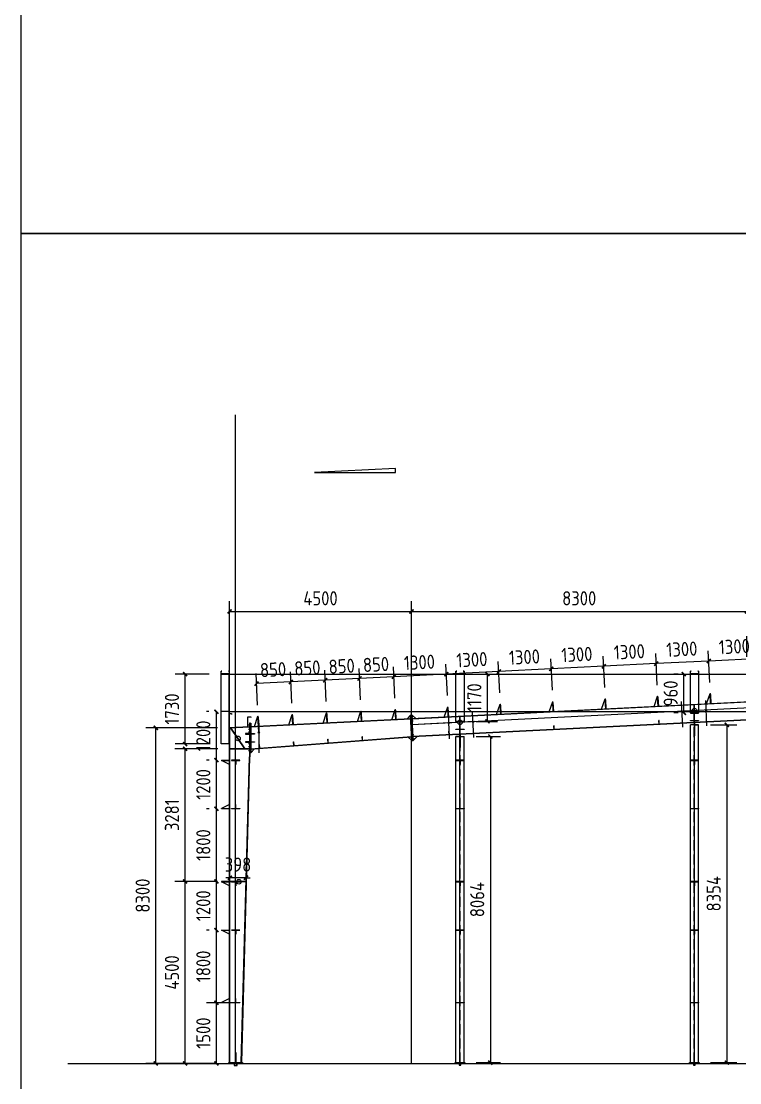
# Model space of a CAD drawing. Extents: x 102162 to 621267, y -39398 to 328893.
# Drawn here: x 176412 to 194187, y 265102 to 291352 of the extents above; entities that cross this region are included whole.
import ezdxf

# ---------------------------------------------------------------- set-up
doc = ezdxf.new("R2010")
doc.units = 0
doc.header["$LTSCALE"] = 1000
doc.header["$MEASUREMENT"] = 0
doc.linetypes.add('DASH', pattern=[0.35, 0.25, -0.1])
doc.layers.add('AXIS', color=3, linetype='Continuous')
doc.layers.add('DOTE', color=1, linetype='Continuous')
doc.styles.get("Standard").update_dxf_attribs({"font": 'gbenor.shx', "bigfont": 'gbcbig.shx'})
doc.dimstyles.get("Standard").update_dxf_attribs({"dimscale": 100, "dimtxt": 3.5, "dimasz": 1, "dimexe": 2.5, "dimexo": 3, "dimgap": 1.5, "dimtad": 1, "dimdec": 0, "dimzin": 0, "dimdsep": 46, "dimtxsty": 'Standard', "dimblk": 'ARCHTICK', "dimcen": 0.09, "dimadec": 0, "dimazin": 0, "dimtfac": 1, "dimtdec": 0, "dimtix": 1, "dimtmove": 2, "dimatfit": 3, "dimfxl": 1, "dimtolj": 1, "dimtzin": 0, "dimarcsym": 0})

# ---------------------------------------------------------------- blocks, each defined once
blk = doc.blocks.new('_ArchTick')
at = {"color": 0, "linetype": 'ByBlock', "const_width": 0.4}
blk.add_lwpolyline([(-0.5, -0.5), (0.5, 0.5)], dxfattribs=at)
blk = doc.blocks.new('*D197')
at = {"layer": 'AXIS', "color": 3, "lineweight": -2}
for p, q in [((181565, 274176), (181565, 277007)), ((186065, 274669), (186065, 277007)), ((181565, 276757), (186065, 276757))]:
    blk.add_line(p, q, dxfattribs=at)
at = {"layer": 'Defpoints', "color": 0}
for p in [(186065, 276757), (186065, 274369), (181565, 273876)]:
    blk.add_point(p, dxfattribs=at)
at = {"layer": 'AXIS', "color": 3, "lineweight": -2, "xscale": 100, "yscale": 100, "zscale": 100, "rotation": 180}
blk.add_blockref('_ArchTick', (181565, 276757), dxfattribs=at)
at = {"layer": 'AXIS', "color": 3, "lineweight": -2, "xscale": 100, "yscale": 100, "zscale": 100}
blk.add_blockref('_ArchTick', (186065, 276757), dxfattribs=at)
at = {"layer": 'AXIS', "color": 0, "insert": (183815, 277082), "char_height": 350, "attachment_point": 5}
blk.add_mtext('\\A1;4500', dxfattribs=at)
blk = doc.blocks.new('*D198')
at = {"layer": 'AXIS', "color": 3, "lineweight": -2}
for p, q in [((186065, 274669), (186065, 277007)), ((194365, 273597), (194365, 277007)), ((186065, 276757), (194365, 276757))]:
    blk.add_line(p, q, dxfattribs=at)
at = {"layer": 'Defpoints', "color": 0}
for p in [(194365, 276757), (186065, 274369), (194365, 273297)]:
    blk.add_point(p, dxfattribs=at)
at = {"layer": 'AXIS', "color": 3, "lineweight": -2, "xscale": 100, "yscale": 100, "zscale": 100, "rotation": 180}
blk.add_blockref('_ArchTick', (186065, 276757), dxfattribs=at)
at = {"layer": 'AXIS', "color": 3, "lineweight": -2, "xscale": 100, "yscale": 100, "zscale": 100}
blk.add_blockref('_ArchTick', (194365, 276757), dxfattribs=at)
at = {"layer": 'AXIS', "color": 0, "insert": (190215, 277082), "char_height": 350, "attachment_point": 5}
blk.add_mtext('\\A1;8300', dxfattribs=at)
blk = doc.blocks.new('*D204')
at = {"layer": 'AXIS', "color": 3, "lineweight": -2}
for p, q in [((193446, 275002), (193407, 275781)), ((194744, 275067), (194705, 275846)), ((194718, 275596), (193419, 275531))]:
    blk.add_line(p, q, dxfattribs=at)
at = {"layer": 'Defpoints', "color": 0}
for p in [(193419, 275531), (193461, 274703), (194759, 274767)]:
    blk.add_point(p, dxfattribs=at)
at = {"layer": 'AXIS', "color": 3, "lineweight": -2, "xscale": 100, "yscale": 100, "zscale": 100}
for p, rotation in [((194718, 275596), 2.862405224586491), ((193419, 275531), 182.8624052245865)]:
    blk.add_blockref('_ArchTick', p, dxfattribs=dict(at, rotation=rotation))
at = {"layer": 'AXIS', "color": 0, "insert": (194052, 275888), "char_height": 350, "attachment_point": 5, "rotation": 2.8624}
blk.add_mtext('\\A1;1300', dxfattribs=at)
blk = doc.blocks.new('*D205')
at = {"layer": 'AXIS', "color": 3, "lineweight": -2}
for p, q in [((192147, 274937), (192108, 275716)), ((193446, 275002), (193407, 275781)), ((193419, 275531), (192121, 275466))]:
    blk.add_line(p, q, dxfattribs=at)
at = {"layer": 'Defpoints', "color": 0}
for p in [(192121, 275466), (192162, 274638), (193461, 274703)]:
    blk.add_point(p, dxfattribs=at)
at = {"layer": 'AXIS', "color": 3, "lineweight": -2, "xscale": 100, "yscale": 100, "zscale": 100}
for p, rotation in [((192121, 275466), 182.8624052245865), ((193419, 275531), 2.862405224586491)]:
    blk.add_blockref('_ArchTick', p, dxfattribs=dict(at, rotation=rotation))
at = {"layer": 'AXIS', "color": 0, "insert": (192754, 275823), "char_height": 350, "attachment_point": 5, "rotation": 2.8624}
blk.add_mtext('\\A1;1300', dxfattribs=at)
blk = doc.blocks.new('*D206')
at = {"layer": 'AXIS', "color": 3, "lineweight": -2}
for p, q in [((190849, 274872), (190810, 275651)), ((192147, 274937), (192108, 275716)), ((192121, 275466), (190823, 275401))]:
    blk.add_line(p, q, dxfattribs=at)
at = {"layer": 'Defpoints', "color": 0}
for p in [(190823, 275401), (192162, 274638), (190864, 274573)]:
    blk.add_point(p, dxfattribs=at)
at = {"layer": 'AXIS', "color": 3, "lineweight": -2, "xscale": 100, "yscale": 100, "zscale": 100}
for p, rotation in [((190823, 275401), 182.8624052245865), ((192121, 275466), 2.862405224586491)]:
    blk.add_blockref('_ArchTick', p, dxfattribs=dict(at, rotation=rotation))
at = {"layer": 'AXIS', "color": 0, "insert": (191455, 275758), "char_height": 350, "attachment_point": 5, "rotation": 2.8624}
blk.add_mtext('\\A1;1300', dxfattribs=at)
blk = doc.blocks.new('*D207')
at = {"layer": 'AXIS', "color": 3, "lineweight": -2}
for p, q in [((190849, 274872), (190810, 275651)), ((189551, 274807), (189512, 275586)), ((190823, 275401), (189524, 275336))]:
    blk.add_line(p, q, dxfattribs=at)
at = {"layer": 'Defpoints', "color": 0}
for p in [(189524, 275336), (189566, 274508), (190864, 274573)]:
    blk.add_point(p, dxfattribs=at)
at = {"layer": 'AXIS', "color": 3, "lineweight": -2, "xscale": 100, "yscale": 100, "zscale": 100}
for p, rotation in [((189524, 275336), 182.8624052245865), ((190823, 275401), 2.862405224586491)]:
    blk.add_blockref('_ArchTick', p, dxfattribs=dict(at, rotation=rotation))
at = {"layer": 'AXIS', "color": 0, "insert": (190157, 275693), "char_height": 350, "attachment_point": 5, "rotation": 2.8624}
blk.add_mtext('\\A1;1300', dxfattribs=at)
blk = doc.blocks.new('*D208')
at = {"layer": 'AXIS', "color": 3, "lineweight": -2}
for p, q in [((188252, 274742), (188213, 275521)), ((189551, 274807), (189512, 275586)), ((189524, 275336), (188226, 275271))]:
    blk.add_line(p, q, dxfattribs=at)
at = {"layer": 'Defpoints', "color": 0}
for p in [(188226, 275271), (188267, 274443), (189566, 274508)]:
    blk.add_point(p, dxfattribs=at)
at = {"layer": 'AXIS', "color": 3, "lineweight": -2, "xscale": 100, "yscale": 100, "zscale": 100}
for p, rotation in [((189524, 275336), 2.862405224586491), ((188226, 275271), 182.8624052245865)]:
    blk.add_blockref('_ArchTick', p, dxfattribs=dict(at, rotation=rotation))
at = {"layer": 'AXIS', "color": 0, "insert": (188859, 275629), "char_height": 350, "attachment_point": 5, "rotation": 2.8624}
blk.add_mtext('\\A1;1300', dxfattribs=at)
blk = doc.blocks.new('*D209')
at = {"layer": 'AXIS', "color": 3, "lineweight": -2}
for p, q in [((186954, 274678), (186915, 275456)), ((188252, 274742), (188213, 275521)), ((188226, 275271), (186927, 275207))]:
    blk.add_line(p, q, dxfattribs=at)
at = {"layer": 'Defpoints', "color": 0}
for p in [(186927, 275207), (186969, 274378), (188267, 274443)]:
    blk.add_point(p, dxfattribs=at)
at = {"layer": 'AXIS', "color": 3, "lineweight": -2, "xscale": 100, "yscale": 100, "zscale": 100}
for p, rotation in [((186927, 275207), 182.8624052245865), ((188226, 275271), 2.862405224586491)]:
    blk.add_blockref('_ArchTick', p, dxfattribs=dict(at, rotation=rotation))
at = {"layer": 'AXIS', "color": 0, "insert": (187560, 275564), "char_height": 350, "attachment_point": 5, "rotation": 2.8624}
blk.add_mtext('\\A1;1300', dxfattribs=at)
blk = doc.blocks.new('*D210')
at = {"layer": 'AXIS', "color": 3, "lineweight": -2}
for p, q in [((185655, 274613), (185617, 275391)), ((186954, 274678), (186915, 275456)), ((186927, 275207), (185629, 275142))]:
    blk.add_line(p, q, dxfattribs=at)
at = {"layer": 'Defpoints', "color": 0}
for p in [(185629, 275142), (185670, 274313), (186969, 274378)]:
    blk.add_point(p, dxfattribs=at)
at = {"layer": 'AXIS', "color": 3, "lineweight": -2, "xscale": 100, "yscale": 100, "zscale": 100}
for p, rotation in [((185629, 275142), 182.8624052245865), ((186927, 275207), 2.862405224586491)]:
    blk.add_blockref('_ArchTick', p, dxfattribs=dict(at, rotation=rotation))
at = {"layer": 'AXIS', "color": 0, "insert": (186262, 275499), "char_height": 350, "attachment_point": 5, "rotation": 2.8624}
blk.add_mtext('\\A1;1300', dxfattribs=at)
blk = doc.blocks.new('*D211')
at = {"layer": 'AXIS', "color": 3, "lineweight": -2}
for p, q in [((185655, 274613), (185617, 275391)), ((184807, 274570), (184768, 275349)), ((185629, 275142), (184780, 275099))]:
    blk.add_line(p, q, dxfattribs=at)
at = {"layer": 'Defpoints', "color": 0}
for p in [(184780, 275099), (185670, 274313), (184822, 274271)]:
    blk.add_point(p, dxfattribs=at)
at = {"layer": 'AXIS', "color": 3, "lineweight": -2, "xscale": 100, "yscale": 100, "zscale": 100}
for p, rotation in [((184780, 275099), 182.8624052261108), ((185629, 275142), 2.862405226110791)]:
    blk.add_blockref('_ArchTick', p, dxfattribs=dict(at, rotation=rotation))
at = {"layer": 'AXIS', "color": 0, "insert": (185188, 275445), "char_height": 350, "attachment_point": 5, "rotation": 2.8624}
blk.add_mtext('\\A1;850', dxfattribs=at)
blk = doc.blocks.new('*D212')
at = {"layer": 'AXIS', "color": 3, "lineweight": -2}
for p, q in [((183958, 274528), (183919, 275306)), ((184807, 274570), (184768, 275349)), ((184780, 275099), (183931, 275057))]:
    blk.add_line(p, q, dxfattribs=at)
at = {"layer": 'Defpoints', "color": 0}
for p in [(183931, 275057), (183973, 274228), (184822, 274271)]:
    blk.add_point(p, dxfattribs=at)
at = {"layer": 'AXIS', "color": 3, "lineweight": -2, "xscale": 100, "yscale": 100, "zscale": 100}
for p, rotation in [((183931, 275057), 182.8624052245865), ((184780, 275099), 2.862405224586491)]:
    blk.add_blockref('_ArchTick', p, dxfattribs=dict(at, rotation=rotation))
at = {"layer": 'AXIS', "color": 0, "insert": (184339, 275402), "char_height": 350, "attachment_point": 5, "rotation": 2.8624}
blk.add_mtext('\\A1;850', dxfattribs=at)
blk = doc.blocks.new('*D213')
at = {"layer": 'AXIS', "color": 3, "lineweight": -2}
for p, q in [((183109, 274485), (183070, 275264)), ((183958, 274528), (183919, 275306)), ((183931, 275057), (183082, 275014))]:
    blk.add_line(p, q, dxfattribs=at)
at = {"layer": 'Defpoints', "color": 0}
for p in [(183082, 275014), (183124, 274186), (183973, 274228)]:
    blk.add_point(p, dxfattribs=at)
at = {"layer": 'AXIS', "color": 3, "lineweight": -2, "xscale": 100, "yscale": 100, "zscale": 100}
for p, rotation in [((183931, 275057), 2.862405224586491), ((183082, 275014), 182.8624052245865)]:
    blk.add_blockref('_ArchTick', p, dxfattribs=dict(at, rotation=rotation))
at = {"layer": 'AXIS', "color": 0, "insert": (183490, 275360), "char_height": 350, "attachment_point": 5, "rotation": 2.8624}
blk.add_mtext('\\A1;850', dxfattribs=at)
blk = doc.blocks.new('*D214')
at = {"layer": 'AXIS', "color": 3, "lineweight": -2}
for p, q in [((182260, 274443), (182221, 275221)), ((183109, 274485), (183070, 275264)), ((183082, 275014), (182233, 274972))]:
    blk.add_line(p, q, dxfattribs=at)
at = {"layer": 'Defpoints', "color": 0}
for p in [(182233, 274972), (182275, 274143), (183124, 274186)]:
    blk.add_point(p, dxfattribs=at)
at = {"layer": 'AXIS', "color": 3, "lineweight": -2, "xscale": 100, "yscale": 100, "zscale": 100}
for p, rotation in [((182233, 274972), 182.8624052245865), ((183082, 275014), 2.862405224586491)]:
    blk.add_blockref('_ArchTick', p, dxfattribs=dict(at, rotation=rotation))
at = {"layer": 'AXIS', "color": 0, "insert": (182642, 275318), "char_height": 350, "attachment_point": 5, "rotation": 2.8624}
blk.add_mtext('\\A1;850', dxfattribs=at)
blk = doc.blocks.new('*D171')
at = {"layer": 'AXIS', "color": 3, "lineweight": -2}
for p, q in [((181415, 267079), (180991, 267079)), ((181241, 265579), (181241, 267079)), ((181245, 265579), (180991, 265579))]:
    blk.add_line(p, q, dxfattribs=at)
at = {"layer": 'Defpoints', "color": 0}
for p in [(181241, 267079), (181715, 267079), (181545, 265579)]:
    blk.add_point(p, dxfattribs=at)
at = {"layer": 'AXIS', "color": 3, "lineweight": -2, "xscale": 100, "yscale": 100, "zscale": 100}
for p, rotation in [((181241, 267079), 90), ((181241, 265579), 270)]:
    blk.add_blockref('_ArchTick', p, dxfattribs=dict(at, rotation=rotation))
at = {"layer": 'AXIS', "color": 0, "insert": (180916, 266329), "char_height": 350, "attachment_point": 5, "rotation": 90}
blk.add_mtext('\\A1;1500', dxfattribs=at)
blk = doc.blocks.new('*D172')
at = {"layer": 'AXIS', "color": 3, "lineweight": -2}
for p, q in [((181065, 268879), (180991, 268879)), ((181241, 267079), (181241, 268879)), ((181415, 267079), (180991, 267079))]:
    blk.add_line(p, q, dxfattribs=at)
at = {"layer": 'Defpoints', "color": 0}
for p in [(181241, 268879), (181365, 268879), (181715, 267079)]:
    blk.add_point(p, dxfattribs=at)
at = {"layer": 'AXIS', "color": 3, "lineweight": -2, "xscale": 100, "yscale": 100, "zscale": 100}
for p, rotation in [((181241, 268879), 90), ((181241, 267079), 270)]:
    blk.add_blockref('_ArchTick', p, dxfattribs=dict(at, rotation=rotation))
at = {"layer": 'AXIS', "color": 0, "insert": (180916, 267979), "char_height": 350, "attachment_point": 5, "rotation": 90}
blk.add_mtext('\\A1;1800', dxfattribs=at)
blk = doc.blocks.new('*D173')
at = {"layer": 'AXIS', "color": 3, "lineweight": -2}
for p, q in [((181065, 270079), (180991, 270079)), ((181241, 268879), (181241, 270079)), ((181065, 268879), (180991, 268879))]:
    blk.add_line(p, q, dxfattribs=at)
at = {"layer": 'Defpoints', "color": 0}
for p in [(181241, 270079), (181365, 270079), (181365, 268879)]:
    blk.add_point(p, dxfattribs=at)
at = {"layer": 'AXIS', "color": 3, "lineweight": -2, "xscale": 100, "yscale": 100, "zscale": 100}
for p, rotation in [((181241, 270079), 90), ((181241, 268879), 270)]:
    blk.add_blockref('_ArchTick', p, dxfattribs=dict(at, rotation=rotation))
at = {"layer": 'AXIS', "color": 0, "insert": (180916, 269479), "char_height": 350, "attachment_point": 5, "rotation": 90}
blk.add_mtext('\\A1;1200', dxfattribs=at)
blk = doc.blocks.new('*D174')
at = {"layer": 'AXIS', "color": 3, "lineweight": -2}
for p, q in [((181065, 271879), (180991, 271879)), ((181241, 270079), (181241, 271879)), ((181065, 270079), (180991, 270079))]:
    blk.add_line(p, q, dxfattribs=at)
at = {"layer": 'Defpoints', "color": 0}
for p in [(181241, 271879), (181365, 271879), (181365, 270079)]:
    blk.add_point(p, dxfattribs=at)
at = {"layer": 'AXIS', "color": 3, "lineweight": -2, "xscale": 100, "yscale": 100, "zscale": 100}
for p, rotation in [((181241, 271879), 90), ((181241, 270079), 270)]:
    blk.add_blockref('_ArchTick', p, dxfattribs=dict(at, rotation=rotation))
at = {"layer": 'AXIS', "color": 0, "insert": (180916, 270979), "char_height": 350, "attachment_point": 5, "rotation": 90}
blk.add_mtext('\\A1;1800', dxfattribs=at)
blk = doc.blocks.new('*D175')
at = {"layer": 'AXIS', "color": 3, "lineweight": -2}
for p, q in [((181065, 273079), (180991, 273079)), ((181241, 271879), (181241, 273079)), ((181065, 271879), (180991, 271879))]:
    blk.add_line(p, q, dxfattribs=at)
at = {"layer": 'Defpoints', "color": 0}
for p in [(181241, 273079), (181365, 273079), (181365, 271879)]:
    blk.add_point(p, dxfattribs=at)
at = {"layer": 'AXIS', "color": 3, "lineweight": -2, "xscale": 100, "yscale": 100, "zscale": 100}
for p, rotation in [((181241, 273079), 90), ((181241, 271879), 270)]:
    blk.add_blockref('_ArchTick', p, dxfattribs=dict(at, rotation=rotation))
at = {"layer": 'AXIS', "color": 0, "insert": (180916, 272479), "char_height": 350, "attachment_point": 5, "rotation": 90}
blk.add_mtext('\\A1;1200', dxfattribs=at)
blk = doc.blocks.new('*D176')
at = {"layer": 'AXIS', "color": 3, "lineweight": -2}
for p, q in [((181055, 274279), (180991, 274279)), ((181241, 273079), (181241, 274279)), ((181065, 273079), (180991, 273079))]:
    blk.add_line(p, q, dxfattribs=at)
at = {"layer": 'Defpoints', "color": 0}
for p in [(181241, 274279), (181355, 274279), (181365, 273079)]:
    blk.add_point(p, dxfattribs=at)
at = {"layer": 'AXIS', "color": 3, "lineweight": -2, "xscale": 100, "yscale": 100, "zscale": 100}
for p, rotation in [((181241, 274279), 90), ((181241, 273079), 270)]:
    blk.add_blockref('_ArchTick', p, dxfattribs=dict(at, rotation=rotation))
at = {"layer": 'AXIS', "color": 0, "insert": (180916, 273679), "char_height": 350, "attachment_point": 5, "rotation": 90}
blk.add_mtext('\\A1;1200', dxfattribs=at)
blk = doc.blocks.new('*D177')
at = {"layer": 'AXIS', "color": 3, "lineweight": -2}
for p, q in [((181265, 270079), (180215, 270079)), ((180465, 265579), (180465, 270079)), ((181245, 265579), (180215, 265579))]:
    blk.add_line(p, q, dxfattribs=at)
at = {"layer": 'Defpoints', "color": 0}
for p in [(180465, 270079), (181565, 270079), (181545, 265579)]:
    blk.add_point(p, dxfattribs=at)
at = {"layer": 'AXIS', "color": 3, "lineweight": -2, "xscale": 100, "yscale": 100, "zscale": 100}
for p, rotation in [((180465, 270079), 90), ((180465, 265579), 270)]:
    blk.add_blockref('_ArchTick', p, dxfattribs=dict(at, rotation=rotation))
at = {"layer": 'AXIS', "color": 0, "insert": (180140, 267829), "char_height": 350, "attachment_point": 5, "rotation": 90}
blk.add_mtext('\\A1;4500', dxfattribs=at)
blk = doc.blocks.new('*D178')
at = {"layer": 'AXIS', "color": 3, "lineweight": -2}
for p, q in [((181275, 273360), (180215, 273360)), ((180465, 270079), (180465, 273360)), ((181265, 270079), (180215, 270079))]:
    blk.add_line(p, q, dxfattribs=at)
at = {"layer": 'Defpoints', "color": 0}
for p in [(180465, 273360), (181575, 273360), (181565, 270079)]:
    blk.add_point(p, dxfattribs=at)
at = {"layer": 'AXIS', "color": 3, "lineweight": -2, "xscale": 100, "yscale": 100, "zscale": 100}
for p, rotation in [((180465, 273360), 90), ((180465, 270079), 270)]:
    blk.add_blockref('_ArchTick', p, dxfattribs=dict(at, rotation=rotation))
at = {"layer": 'AXIS', "color": 0, "insert": (180140, 271720), "char_height": 350, "attachment_point": 5, "rotation": 90}
blk.add_mtext('\\A1;3281', dxfattribs=at)
blk = doc.blocks.new('*D179')
at = {"layer": 'AXIS', "color": 3, "lineweight": -2}
for p, q in [((181265, 273879), (179491, 273879)), ((179741, 265579), (179741, 273879)), ((181245, 265579), (179491, 265579))]:
    blk.add_line(p, q, dxfattribs=at)
at = {"layer": 'Defpoints', "color": 0}
for p in [(179741, 273879), (181565, 273879), (181545, 265579)]:
    blk.add_point(p, dxfattribs=at)
at = {"layer": 'AXIS', "color": 3, "lineweight": -2, "xscale": 100, "yscale": 100, "zscale": 100}
for p, rotation in [((179741, 273879), 90), ((179741, 265579), 270)]:
    blk.add_blockref('_ArchTick', p, dxfattribs=dict(at, rotation=rotation))
at = {"layer": 'AXIS', "color": 0, "insert": (179416, 269729), "char_height": 350, "attachment_point": 5, "rotation": 90}
blk.add_mtext('\\A1;8300', dxfattribs=at)
blk = doc.blocks.new('*D190')
at = {"layer": 'AXIS', "color": 3, "lineweight": -2}
for p, q in [((187665, 275209), (188196, 275209)), ((187946, 274039), (187946, 275209)), ((187665, 274039), (188196, 274039))]:
    blk.add_line(p, q, dxfattribs=at)
at = {"layer": 'Defpoints', "color": 0}
for p in [(187365, 275209), (187946, 275209), (187365, 274039)]:
    blk.add_point(p, dxfattribs=at)
at = {"layer": 'AXIS', "color": 3, "lineweight": -2, "xscale": 100, "yscale": 100, "zscale": 100}
for p, rotation in [((187946, 275209), 90), ((187946, 274039), 270)]:
    blk.add_blockref('_ArchTick', p, dxfattribs=dict(at, rotation=rotation))
at = {"layer": 'AXIS', "color": 0, "insert": (187621, 274624), "char_height": 350, "attachment_point": 5, "rotation": 90}
blk.add_mtext('\\A1;1170', dxfattribs=at)
blk = doc.blocks.new('*D191')
at = {"layer": 'AXIS', "color": 3, "lineweight": -2}
for p, q in [((192665, 275209), (192553, 275209)), ((192803, 274249), (192803, 275209)), ((192665, 274249), (192553, 274249))]:
    blk.add_line(p, q, dxfattribs=at)
at = {"layer": 'Defpoints', "color": 0}
for p in [(192803, 275209), (192965, 275209), (192965, 274249)]:
    blk.add_point(p, dxfattribs=at)
at = {"layer": 'AXIS', "color": 3, "lineweight": -2, "xscale": 100, "yscale": 100, "zscale": 100}
for p, rotation in [((192803, 275209), 90), ((192803, 274249), 270)]:
    blk.add_blockref('_ArchTick', p, dxfattribs=dict(at, rotation=rotation))
at = {"layer": 'AXIS', "color": 0, "insert": (192478, 274729), "char_height": 350, "attachment_point": 5, "rotation": 90}
blk.add_mtext('\\A1;960', dxfattribs=at)
blk = doc.blocks.new('*D193')
at = {"layer": 'AXIS', "color": 3, "lineweight": -2}
for p, q in [((181061, 275209), (180216, 275209)), ((180466, 273479), (180466, 275209)), ((181061, 273479), (180216, 273479))]:
    blk.add_line(p, q, dxfattribs=at)
at = {"layer": 'Defpoints', "color": 0}
for p in [(180466, 275209), (181361, 275209), (181361, 273479)]:
    blk.add_point(p, dxfattribs=at)
at = {"layer": 'AXIS', "color": 3, "lineweight": -2, "xscale": 100, "yscale": 100, "zscale": 100}
for p, rotation in [((180466, 275209), 90), ((180466, 273479), 270)]:
    blk.add_blockref('_ArchTick', p, dxfattribs=dict(at, rotation=rotation))
at = {"layer": 'AXIS', "color": 0, "insert": (180141, 274344), "char_height": 350, "attachment_point": 5, "rotation": 90}
blk.add_mtext('\\A1;1730', dxfattribs=at)
blk = doc.blocks.new('*D331')
at = {"layer": 'AXIS', "color": 3, "lineweight": -2}
for p, q in [((181575, 270379), (181575, 270422)), ((181974, 270379), (181974, 270422)), ((181575, 270172), (181475, 270172)), ((181974, 270172), (181575, 270172)), ((181974, 270172), (182074, 270172))]:
    blk.add_line(p, q, dxfattribs=at)
at = {"layer": 'Defpoints', "color": 0}
for p in [(181575, 270172), (181575, 270079), (181974, 270079)]:
    blk.add_point(p, dxfattribs=at)
at = {"layer": 'AXIS', "color": 3, "lineweight": -2, "xscale": 100, "yscale": 100, "zscale": 100}
blk.add_blockref('_ArchTick', (181575, 270172), dxfattribs=at)
at = {"layer": 'AXIS', "color": 3, "lineweight": -2, "xscale": 100, "yscale": 100, "zscale": 100, "rotation": 180}
blk.add_blockref('_ArchTick', (181974, 270172), dxfattribs=at)
at = {"layer": 'AXIS', "color": 0, "insert": (181775, 270497), "char_height": 350, "attachment_point": 5}
blk.add_mtext('\\A1;398', dxfattribs=at)
blk = doc.blocks.new('*D336')
at = {"color": 0, "lineweight": -2}
for p, q in [((187665, 273663), (188267, 273663)), ((188017, 273663), (188017, 265599)), ((187665, 265599), (188267, 265599))]:
    blk.add_line(p, q, dxfattribs=at)
at = {"layer": 'Defpoints', "color": 0}
for p in [(187365, 273663), (187365, 265599), (188017, 265599)]:
    blk.add_point(p, dxfattribs=at)
at = {"color": 0, "lineweight": -2, "xscale": 100, "yscale": 100, "zscale": 100}
for p, rotation in [((188017, 273663), 90), ((188017, 265599), 270)]:
    blk.add_blockref('_ArchTick', p, dxfattribs=dict(at, rotation=rotation))
at = {"color": 0, "insert": (187692, 269631), "char_height": 350, "attachment_point": 5, "rotation": 90}
blk.add_mtext('\\A1;8064', dxfattribs=at)
blk = doc.blocks.new('*D337')
at = {"color": 0, "lineweight": -2}
for p, q in [((193465, 273953), (194116, 273953)), ((193866, 273953), (193866, 265599)), ((193465, 265599), (194116, 265599))]:
    blk.add_line(p, q, dxfattribs=at)
at = {"layer": 'Defpoints', "color": 0}
for p in [(193165, 273953), (193165, 265599), (193866, 265599)]:
    blk.add_point(p, dxfattribs=at)
at = {"color": 0, "lineweight": -2, "xscale": 100, "yscale": 100, "zscale": 100}
for p, rotation in [((193866, 273953), 90), ((193866, 265599), 270)]:
    blk.add_blockref('_ArchTick', p, dxfattribs=dict(at, rotation=rotation))
at = {"color": 0, "insert": (193541, 269776), "char_height": 350, "attachment_point": 5, "rotation": 90}
blk.add_mtext('\\A1;8354', dxfattribs=at)

msp = doc.modelspace()

# ---------------------------------------------------------------- linework, layer by layer
for p, q in [((185667.1, 280290.2), (183667.1, 280190.2)), ((183667.1, 280190.2), (185667.1, 280190.2)), ((185667.1, 280190.2), (185667.1, 280290.2)), ((186065.4, 265579), (186065.4, 274879)), ((198865.4, 274744), (186065.4, 274104)), ((198872.9, 274594.2), (186072.9, 273954.2)), ((194365.8, 274511), (186083.8, 274096.9)), ((193356.2, 274318.4), (193331.2, 274318.4)), ((193331.2, 274318.4), (193381.2, 274318.4)), ((186047.8, 274095.1), (181565.4, 273871)), ((186047.4, 274103.1), (182073.4, 273904.4)), ((194369.5, 274076.7), (186087.5, 273662.6)), ((194369.9, 274068.7), (186087.9, 273654.6)), ((192756.9, 274288.4), (192731.9, 274288.4)), ((192731.9, 274288.4), (192781.9, 274288.4)), ((182055.4, 273903.5), (181565.4, 273879)), ((181575.4, 265599), (181575.4, 273871.5)), ((181945.7, 273360.4), (181597.7, 273872.6)), ((181955.4, 273360.3), (181607.1, 273873.1)), ((187613.4, 274031.2), (186072.9, 273954.2)), ((186989.7, 274000), (186964.7, 274000)), ((186964.7, 274000), (187014.7, 274000)), ((187589, 274030), (187564, 274030)), ((187564, 274030), (187614, 274030)), ((182073.4, 273353.7), (186069.9, 273653.8)), ((182091.4, 273755.1), (182080.9, 273754.6)), ((182091.4, 273363.1), (186069.5, 273661.8)), ((182291.4, 273765.1), (182266.4, 273765.1)), ((182266.4, 273765.1), (182316.4, 273765.1)), ((187165.4, 273663.5), (187365.4, 273663.5)), ((182055.4, 273360.4), (181575.4, 273360.4)), ((182055.4, 273352.4), (181575.4, 273352.4)), ((181855.4, 265599), (182055.4, 273164.4)), ((181865.9, 265599), (182065.4, 273164.4)), ((177562.3, 265579), (220234.7, 265579))]:
    msp.add_line(p, q)
at = {"color": 4}
for p, q in [((181355.4, 275209), (181355.4, 275279)), ((181355.4, 275279), (181375.4, 275279)), ((181555.4, 275211), (181355.4, 275211)), ((181555.4, 275209), (181355.4, 275209)), ((181355.4, 273479), (181355.4, 275203)), ((181357.4, 275209), (181357.4, 275279)), ((181375.4, 275277), (181357.4, 275277)), ((181361.4, 273479), (181361.4, 275203)), ((181375.4, 275279), (181375.4, 275277)), ((181555.4, 275279), (181535.4, 275279)), ((181535.4, 275279), (181535.4, 275277)), ((181535.4, 275277), (181553.4, 275277)), ((181549.4, 275209), (216175.4, 275209)), ((181549.4, 275203), (181549.4, 273479)), ((181553.4, 275277), (181553.4, 275209)), ((181555.4, 275279), (181555.4, 275209)), ((181555.4, 275203), (181555.4, 273479)), ((187165.4, 274038.7), (187165.4, 275279)), ((187165.4, 275209), (187165.4, 275279)), ((187165.4, 275279), (187185.4, 275279)), ((187365.4, 275211), (187165.4, 275211)), ((187365.4, 275209), (187165.4, 275209)), ((187167.4, 275209), (187167.4, 275279)), ((187185.4, 275277), (187167.4, 275277)), ((187185.4, 275279), (187185.4, 275277)), ((187365.4, 275279), (187345.4, 275279)), ((187345.4, 275279), (187345.4, 275277)), ((187345.4, 275277), (187363.4, 275277)), ((187363.4, 275277), (187363.4, 275209)), ((187365.4, 275279), (187365.4, 274038.7)), ((187365.4, 275279), (187365.4, 275209)), ((192965.4, 274248.7), (192965.4, 275279)), ((192965.4, 275209), (192965.4, 275279)), ((192965.4, 275279), (192985.4, 275279)), ((193165.4, 275211), (192965.4, 275211)), ((193165.4, 275209), (192965.4, 275209)), ((192967.4, 275209), (192967.4, 275279)), ((192985.4, 275277), (192967.4, 275277)), ((192985.4, 275279), (192985.4, 275277)), ((193165.4, 275279), (193145.4, 275279)), ((193145.4, 275279), (193145.4, 275277)), ((193145.4, 275277), (193163.4, 275277)), ((193163.4, 275277), (193163.4, 275209)), ((193165.4, 275279), (193165.4, 274248.7)), ((193165.4, 275279), (193165.4, 275209)), ((181549.4, 274279), (216175.4, 274279)), ((193065.4, 274248.7), (192965.4, 274248.7)), ((192965.4, 274248.7), (192965.4, 274240.7)), ((192965.4, 274240.7), (193165.4, 274240.7)), ((192965.4, 274048.7), (192965.4, 274056.7)), ((192965.4, 274056.7), (193165.4, 274056.7)), ((193062.4, 274056.7), (193062.4, 274240.7)), ((193165.4, 274248.7), (193065.4, 274248.7)), ((193165.4, 274248.7), (193065.4, 274248.7)), ((193068.4, 274056.7), (193068.4, 274240.7)), ((193165.4, 274240.7), (193165.4, 274248.7)), ((193165.4, 274056.7), (193165.4, 274048.7)), ((187265.4, 274038.7), (187165.4, 274038.7)), ((187165.4, 274038.7), (187165.4, 274030.7)), ((187165.4, 274030.7), (187365.4, 274030.7)), ((187165.4, 273838.7), (187165.4, 273846.7)), ((187165.4, 273846.7), (187365.4, 273846.7)), ((187265.4, 273838.7), (187165.4, 273838.7)), ((187262.4, 273846.7), (187262.4, 274030.7)), ((187365.4, 274038.7), (187265.4, 274038.7)), ((187365.4, 273838.7), (187265.4, 273838.7)), ((187268.4, 273846.7), (187268.4, 274030.7)), ((187365.4, 274030.7), (187365.4, 274038.7)), ((187365.4, 273846.7), (187365.4, 273838.7)), ((193065.4, 274048.7), (192965.4, 274048.7)), ((193165.4, 274048.7), (193065.4, 274048.7)), ((181555.4, 273479), (181355.4, 273479))]:
    msp.add_line(p, q, dxfattribs=at)
at = {"color": 2}
for p, q in [((181355.4, 275209), (181355.4, 275203)), ((181355.4, 275209), (181555.4, 275209)), ((181355.4, 275203), (181555.4, 275203)), ((181555.4, 275209), (181555.4, 275203)), ((187165.4, 275209), (187365.4, 275209)), ((187165.4, 275209), (187165.4, 275203)), ((187165.4, 275209), (187365.4, 275209)), ((187165.4, 275203), (187365.4, 275203)), ((187365.4, 275209), (187365.4, 275203)), ((192965.4, 275209), (193165.4, 275209)), ((192965.4, 275209), (192965.4, 275203)), ((192965.4, 275209), (193165.4, 275209)), ((192965.4, 275203), (193165.4, 275203)), ((193165.4, 275209), (193165.4, 275203)), ((190769.5, 274339.2), (190856.9, 274593.9)), ((190856.9, 274593.9), (190862.9, 274594.2)), ((190869.4, 274344.2), (190856.9, 274593.9)), ((190875.4, 274344.5), (190862.9, 274594.2)), ((192067.9, 274404.1), (192155.3, 274658.8)), ((192155.3, 274658.8), (192161.3, 274659.1)), ((192167.8, 274409.1), (192155.3, 274658.8)), ((192173.8, 274409.4), (192161.3, 274659.1)), ((192162.3, 274637.6), (192173.8, 274409.4)), ((193366.3, 274469.1), (193453.7, 274723.7)), ((193453.7, 274723.7), (193459.6, 274724)), ((193466.1, 274474.1), (193453.7, 274723.7)), ((193472.1, 274474.4), (193459.6, 274724)), ((193460.7, 274702.5), (193472.1, 274474.4)), ((185576, 274079.5), (185663.4, 274334.2)), ((185663.4, 274334.2), (185669.4, 274334.5)), ((185675.9, 274084.5), (185663.4, 274334.2)), ((185681.9, 274084.8), (185669.4, 274334.5)), ((185670.5, 274313), (185681.9, 274084.8)), ((186874.4, 274144.5), (186961.8, 274399.1)), ((186961.8, 274399.1), (186967.8, 274399.4)), ((186974.3, 274149.5), (186961.8, 274399.1)), ((186980.2, 274149.8), (186967.8, 274399.4)), ((186968.8, 274377.9), (186980.2, 274149.8)), ((188172.8, 274209.4), (188260.1, 274464.1)), ((188260.1, 274464.1), (188266.1, 274464.4)), ((188272.6, 274214.4), (188260.1, 274464.1)), ((188278.6, 274214.7), (188266.1, 274464.4)), ((188267.2, 274442.8), (188278.6, 274214.7)), ((189471.1, 274274.3), (189558.5, 274529)), ((189558.5, 274529), (189564.5, 274529.3)), ((189571, 274279), (189558.5, 274529)), ((189577, 274279), (189564.5, 274529.3)), ((189565.6, 274507.8), (189577, 274279.6)), ((190864, 274572.7), (190875.4, 274344.5)), ((192776.4, 273898.9), (192744.9, 274528.1)), ((193375.6, 273928.9), (193344.2, 274558.1)), ((193356.2, 274323.9), (193356.2, 274312.9)), ((181555.4, 274279), (181355.4, 274279)), ((182180.2, 273909.8), (182267.6, 274164.4)), ((182267.6, 274164.4), (182273.6, 274164.7)), ((182280.1, 273914.7), (182267.6, 274164.4)), ((182286.1, 273915), (182273.6, 274164.7)), ((182274.7, 274143.2), (182286.1, 273915)), ((183029.2, 273952.2), (183116.6, 274206.9)), ((183116.6, 274206.9), (183122.6, 274207.2)), ((183129.1, 273957.2), (183116.6, 274206.9)), ((183135, 273957.5), (183122.6, 274207.2)), ((183123.6, 274185.7), (183135, 273957.5)), ((183878.1, 273994.7), (183965.5, 274249.3)), ((183965.5, 274249.3), (183971.5, 274249.6)), ((183978, 273999.6), (183965.5, 274249.3)), ((183984, 273999.9), (183971.5, 274249.6)), ((183972.6, 274228.1), (183984, 273999.9)), ((184727.1, 274037.1), (184814.4, 274291.8)), ((184814.4, 274291.8), (184820.4, 274292.1)), ((184826.9, 274042.1), (184814.4, 274291.8)), ((184832.9, 274042.4), (184820.4, 274292.1)), ((184821.5, 274270.5), (184832.9, 274042.4)), ((186042.9, 274193), (185957.5, 274098.6)), ((186025.2, 274147.1), (186101.1, 274150.9)), ((186030.2, 274047.2), (186106.1, 274051)), ((186042.9, 274193), (186078.9, 274194.8)), ((186074.4, 273563.8), (186042.9, 274193)), ((186092.4, 273564.7), (186060.9, 274193.9)), ((186110.3, 273565.6), (186078.9, 274194.8)), ((186078.9, 274194.8), (186173.3, 274109.4)), ((187009.2, 273610.5), (186977.8, 274239.7)), ((187165.4, 274279), (187365.4, 274279)), ((187608.5, 273640.5), (187577, 274269.7)), ((192191.3, 274057.9), (192185.3, 274057.6)), ((192189.8, 273967.7), (192185.3, 274057.6)), ((192195.8, 273968), (192191.3, 274057.9)), ((192756.9, 274293.9), (192756.9, 274282.9)), ((192965.4, 274279), (193165.4, 274279)), ((181555.4, 273479), (181555.4, 273879)), ((181555.4, 273879), (181565.4, 273879)), ((181565.4, 273879), (181565.4, 273479)), ((182035.4, 273949.4), (182111.4, 273949.4)), ((182035.4, 273849.4), (182111.4, 273849.4)), ((182073.4, 273994.4), (182055.4, 273994.4)), ((182055.4, 273994.4), (182055.4, 273164.4)), ((182073.4, 273904.4), (182073.4, 273994.4)), ((182073.4, 273994.4), (182091.4, 273994.4)), ((182073.4, 273904.4), (182073.4, 273285.9)), ((182091.4, 273994.4), (182091.4, 273264.4)), ((182291.4, 273994.4), (182291.4, 273264.4)), ((186989.7, 274005.5), (186989.7, 273994.5)), ((186997.8, 273798.2), (186991.8, 273797.9)), ((186996.3, 273708), (186991.8, 273797.9)), ((187002.3, 273708.3), (186997.8, 273798.2)), ((187589, 274035.5), (187589, 274024.5)), ((189594.6, 273928), (189588.6, 273927.7)), ((189593.1, 273837.8), (189588.6, 273927.7)), ((189599.1, 273838.1), (189593.1, 273837.8)), ((189599.1, 273838.1), (189594.6, 273928)), ((192195.8, 273968), (192189.8, 273967.7)), ((193065.4, 273953.5), (193165.4, 273953.5)), ((193068.4, 273953.5), (193068.4, 274003.6)), ((193068.4, 273953.5), (193068.4, 273683.5)), ((193078.4, 273683.5), (193078.4, 274004.1)), ((182055.4, 273734.4), (181960.4, 273734.4)), ((181960.4, 273734.4), (181960.4, 273724.4)), ((181960.4, 273724.4), (182055.4, 273724.4)), ((182055.4, 273534.4), (181960.4, 273534.4)), ((181960.4, 273534.4), (181960.4, 273524.4)), ((182035.4, 273779.4), (182111.4, 273779.4)), ((182055.4, 273729.4), (182055.4, 273734.4)), ((182055.4, 273529.4), (182055.4, 273534.4)), ((182091.4, 273729.4), (182091.4, 273734.4)), ((182091.4, 273734.4), (182186.4, 273734.4)), ((182186.4, 273724.4), (182091.4, 273724.4)), ((182091.4, 273529.4), (182091.4, 273534.4)), ((182091.4, 273534.4), (182186.4, 273534.4)), ((182186.4, 273734.4), (182186.4, 273724.4)), ((182186.4, 273534.4), (182186.4, 273524.4)), ((182291.4, 273770.6), (182291.4, 273759.6)), ((183150.3, 273532.8), (183156.3, 273533.3)), ((183154.8, 273442.9), (183150.3, 273532.8)), ((183160.8, 273443.4), (183156.3, 273533.3)), ((183998.2, 273596.5), (184004.1, 273597)), ((184002.6, 273506.6), (183998.2, 273596.5)), ((184008.6, 273507), (184004.1, 273597)), ((184846, 273660.2), (184852, 273660.6)), ((184850.5, 273570.3), (184846, 273660.2)), ((184850.5, 273570.3), (184856.5, 273570.7)), ((184856.5, 273570.7), (184852, 273660.6)), ((186074.4, 273563.8), (185980, 273647)), ((186047.2, 273707.6), (186123.1, 273711.4)), ((186052.2, 273607.7), (186128.1, 273611.5)), ((186074.4, 273563.8), (186110.3, 273565.6)), ((186110.3, 273565.6), (186195.7, 273660)), ((187002.3, 273708.3), (186996.3, 273708)), ((187265.4, 273663.5), (187165.4, 273663.5)), ((187268.4, 273663.5), (187268.4, 273713.6)), ((187268.4, 273663.5), (187268.4, 273393.5)), ((187278.4, 273393.5), (187278.5, 273714.1)), ((193068.4, 273683.5), (193078.4, 273683.5)), ((181565.4, 273479), (181555.4, 273479)), ((181960.4, 273524.4), (182055.4, 273524.4)), ((182111.4, 273479.4), (182035.4, 273479.4)), ((182111.4, 273409.4), (182035.4, 273409.4)), ((182111.4, 273309.4), (182035.4, 273309.4)), ((182091.4, 273264.4), (182055.4, 273264.4)), ((182073.4, 273164.4), (182073.4, 273285.9)), ((182186.4, 273524.4), (182091.4, 273524.4)), ((182091.4, 273264.4), (182181.8, 273361.8)), ((182302.4, 273469.2), (182308.4, 273469.6)), ((182306.9, 273379.3), (182302.4, 273469.2)), ((182306.9, 273379.3), (182312.9, 273379.7)), ((182312.9, 273379.7), (182308.4, 273469.6)), ((183154.8, 273442.9), (183160.8, 273443.4)), ((184002.6, 273506.6), (184008.6, 273507)), ((187268.4, 273393.5), (187278.4, 273393.5)), ((181365.4, 273079), (181365.4, 273073)), ((181365.4, 273079), (181565.4, 273079)), ((181365.4, 273073), (181565.4, 273073)), ((181565.4, 272973), (181365.4, 273073)), ((181565.4, 273073), (181565.4, 272973)), ((181715.4, 273079), (181615.4, 273079)), ((181615.4, 273079), (181615.4, 273073)), ((181615.4, 273073), (181815.4, 273073)), ((181712.4, 272973), (181712.4, 273073)), ((181712.4, 273073), (181718.4, 273073)), ((181815.4, 273079), (181715.4, 273079)), ((181715.4, 273079), (181715.4, 272973)), ((181718.4, 273073), (181718.4, 272973)), ((181815.4, 273073), (181815.4, 273079)), ((182055.4, 273164.4), (182073.4, 273164.4)), ((187265.4, 273079), (187165.4, 273079)), ((187165.4, 273079), (187165.4, 273073)), ((187165.4, 273073), (187365.4, 273073)), ((187262.4, 272973), (187262.4, 273073)), ((187262.4, 273073), (187268.4, 273073)), ((187365.4, 273079), (187265.4, 273079)), ((187265.4, 273079), (187265.4, 272973)), ((187268.4, 273073), (187268.4, 272973)), ((187365.4, 273073), (187365.4, 273079)), ((193065.4, 273079), (192965.4, 273079)), ((192965.4, 273079), (192965.4, 273073)), ((192965.4, 273073), (193165.4, 273073)), ((193062.4, 272973), (193062.4, 273073)), ((193062.4, 273073), (193068.4, 273073)), ((193165.4, 273079), (193065.4, 273079)), ((193065.4, 273079), (193065.4, 272973)), ((193068.4, 273073), (193068.4, 272973)), ((193165.4, 273073), (193165.4, 273079)), ((181715.4, 272973), (181712.4, 272973)), ((181718.4, 272973), (181715.4, 272973)), ((187265.4, 272973), (187262.4, 272973)), ((187268.4, 272973), (187265.4, 272973)), ((193065.4, 272973), (193062.4, 272973)), ((193068.4, 272973), (193065.4, 272973)), ((181565.4, 271985), (181365.4, 271885)), ((181565.4, 271885), (181565.4, 271985)), ((181715.4, 271985), (181712.4, 271985)), ((181712.4, 271985), (181712.4, 271885)), ((181715.4, 271879), (181715.4, 271985)), ((181718.4, 271985), (181715.4, 271985)), ((181718.4, 271885), (181718.4, 271985)), ((187265.4, 271985), (187262.4, 271985)), ((187262.4, 271985), (187262.4, 271885)), ((187265.4, 271879), (187265.4, 271985)), ((187268.4, 271985), (187265.4, 271985)), ((187268.4, 271885), (187268.4, 271985)), ((193065.4, 271985), (193062.4, 271985)), ((193062.4, 271985), (193062.4, 271885)), ((193065.4, 271879), (193065.4, 271985)), ((193068.4, 271985), (193065.4, 271985)), ((193068.4, 271885), (193068.4, 271985)), ((181365.4, 271879), (181365.4, 271885)), ((181365.4, 271885), (181565.4, 271885)), ((181565.4, 271879), (181365.4, 271879)), ((181615.4, 271879), (181615.4, 271885)), ((181615.4, 271885), (181815.4, 271885)), ((181715.4, 271879), (181615.4, 271879)), ((181712.4, 271885), (181718.4, 271885)), ((181815.4, 271879), (181715.4, 271879)), ((181815.4, 271885), (181815.4, 271879)), ((187165.4, 271879), (187165.4, 271885)), ((187165.4, 271885), (187365.4, 271885)), ((187265.4, 271879), (187165.4, 271879)), ((187262.4, 271885), (187268.4, 271885)), ((187365.4, 271879), (187265.4, 271879)), ((187365.4, 271885), (187365.4, 271879)), ((192965.4, 271879), (192965.4, 271885)), ((192965.4, 271885), (193165.4, 271885)), ((193065.4, 271879), (192965.4, 271879)), ((193062.4, 271885), (193068.4, 271885)), ((193165.4, 271879), (193065.4, 271879)), ((193165.4, 271885), (193165.4, 271879)), ((181565.4, 270079), (181365.4, 270079)), ((181365.4, 270079), (181365.4, 270073)), ((181365.4, 270073), (181565.4, 270073)), ((181565.4, 269973), (181365.4, 270073)), ((181565.4, 270073), (181565.4, 269973)), ((181715.4, 270079), (181615.4, 270079)), ((181615.4, 270079), (181615.4, 270073)), ((181615.4, 270073), (181815.4, 270073)), ((181712.4, 269973), (181712.4, 270073)), ((181712.4, 270073), (181718.4, 270073)), ((181715.4, 269973), (181712.4, 269973)), ((181815.4, 270079), (181715.4, 270079)), ((181715.4, 270079), (181715.4, 269973)), ((181718.4, 269973), (181715.4, 269973)), ((181718.4, 270073), (181718.4, 269973)), ((181815.4, 270073), (181815.4, 270079)), ((187265.4, 270079), (187165.4, 270079)), ((187165.4, 270079), (187165.4, 270073)), ((187165.4, 270073), (187365.4, 270073)), ((187262.4, 269973), (187262.4, 270073)), ((187262.4, 270073), (187268.4, 270073)), ((187265.4, 269973), (187262.4, 269973)), ((187365.4, 270079), (187265.4, 270079)), ((187265.4, 270079), (187265.4, 269973)), ((187268.4, 269973), (187265.4, 269973)), ((187268.4, 270073), (187268.4, 269973)), ((187365.4, 270073), (187365.4, 270079)), ((193065.4, 270079), (192965.4, 270079)), ((192965.4, 270079), (192965.4, 270073)), ((192965.4, 270073), (193165.4, 270073)), ((193062.4, 269973), (193062.4, 270073)), ((193062.4, 270073), (193068.4, 270073)), ((193065.4, 269973), (193062.4, 269973)), ((193165.4, 270079), (193065.4, 270079)), ((193065.4, 270079), (193065.4, 269973)), ((193068.4, 269973), (193065.4, 269973)), ((193068.4, 270073), (193068.4, 269973)), ((193165.4, 270073), (193165.4, 270079)), ((181365.4, 268879), (181365.4, 268873)), ((181365.4, 268879), (181565.4, 268879)), ((181365.4, 268873), (181565.4, 268873)), ((181565.4, 268773), (181365.4, 268873)), ((181565.4, 268873), (181565.4, 268773)), ((181715.4, 268879), (181615.4, 268879)), ((181615.4, 268879), (181615.4, 268873)), ((181615.4, 268873), (181815.4, 268873)), ((181712.4, 268773), (181712.4, 268873)), ((181712.4, 268873), (181718.4, 268873)), ((181815.4, 268879), (181715.4, 268879)), ((181715.4, 268879), (181715.4, 268773)), ((181718.4, 268873), (181718.4, 268773)), ((181815.4, 268873), (181815.4, 268879)), ((187265.4, 268879), (187165.4, 268879)), ((187165.4, 268879), (187165.4, 268873)), ((187165.4, 268873), (187365.4, 268873)), ((187262.4, 268773), (187262.4, 268873)), ((187262.4, 268873), (187268.4, 268873)), ((187365.4, 268879), (187265.4, 268879)), ((187265.4, 268879), (187265.4, 268773)), ((187268.4, 268873), (187268.4, 268773)), ((187365.4, 268873), (187365.4, 268879)), ((193065.4, 268879), (192965.4, 268879)), ((192965.4, 268879), (192965.4, 268873)), ((192965.4, 268873), (193165.4, 268873)), ((193062.4, 268773), (193062.4, 268873)), ((193062.4, 268873), (193068.4, 268873)), ((193165.4, 268879), (193065.4, 268879)), ((193065.4, 268879), (193065.4, 268773)), ((193068.4, 268873), (193068.4, 268773)), ((193165.4, 268873), (193165.4, 268879)), ((181715.4, 268773), (181712.4, 268773)), ((181718.4, 268773), (181715.4, 268773)), ((187265.4, 268773), (187262.4, 268773)), ((187268.4, 268773), (187265.4, 268773)), ((193065.4, 268773), (193062.4, 268773)), ((193068.4, 268773), (193065.4, 268773)), ((181565.4, 267185), (181365.4, 267085)), ((181365.4, 267079), (181365.4, 267085)), ((181365.4, 267085), (181565.4, 267085)), ((181715.4, 267079), (181365.4, 267079)), ((181565.4, 267085), (181565.4, 267185)), ((181615.4, 267079), (181615.4, 267085)), ((181615.4, 267085), (181815.4, 267085)), ((181715.4, 267079), (181615.4, 267079)), ((181715.4, 267185), (181712.4, 267185)), ((181712.4, 267185), (181712.4, 267085)), ((181712.4, 267085), (181718.4, 267085)), ((181715.4, 267079), (181715.4, 267185)), ((181718.4, 267185), (181715.4, 267185)), ((181815.4, 267079), (181715.4, 267079)), ((181718.4, 267085), (181718.4, 267185)), ((181815.4, 267085), (181815.4, 267079)), ((187165.4, 267079), (187165.4, 267085)), ((187165.4, 267085), (187365.4, 267085)), ((187265.4, 267079), (187165.4, 267079)), ((187265.4, 267185), (187262.4, 267185)), ((187262.4, 267185), (187262.4, 267085)), ((187262.4, 267085), (187268.4, 267085)), ((187265.4, 267079), (187265.4, 267185)), ((187268.4, 267185), (187265.4, 267185)), ((187365.4, 267079), (187265.4, 267079)), ((187268.4, 267085), (187268.4, 267185)), ((187365.4, 267085), (187365.4, 267079)), ((192965.4, 267079), (192965.4, 267085)), ((192965.4, 267085), (193165.4, 267085)), ((193065.4, 267079), (192965.4, 267079)), ((193065.4, 267185), (193062.4, 267185)), ((193062.4, 267185), (193062.4, 267085)), ((193062.4, 267085), (193068.4, 267085)), ((193065.4, 267079), (193065.4, 267185)), ((193068.4, 267185), (193065.4, 267185)), ((193165.4, 267079), (193065.4, 267079)), ((193068.4, 267085), (193068.4, 267185)), ((193165.4, 267085), (193165.4, 267079)), ((181711.4, 265599), (181711.4, 265849)), ((181711.4, 265849), (181715.4, 265849)), ((181715.4, 265849), (181719.4, 265849)), ((181719.4, 265849), (181719.4, 265599)), ((181545.4, 265579), (181545.4, 265599)), ((181545.4, 265599), (181885.4, 265599)), ((181715.4, 265579), (181545.4, 265579)), ((181719.4, 265599), (181711.4, 265599)), ((181885.4, 265579), (181715.4, 265579)), ((181885.4, 265599), (181885.4, 265579)), ((187145.4, 265579), (187145.4, 265599)), ((187145.4, 265599), (187385.4, 265599)), ((187265.4, 265579), (187145.4, 265579)), ((187265.4, 265579), (187225.4, 265579)), ((187385.4, 265579), (187265.4, 265579)), ((187385.4, 265599), (187385.4, 265579)), ((192945.4, 265579), (192945.4, 265599)), ((192945.4, 265599), (193185.4, 265599)), ((193065.4, 265579), (192945.4, 265579)), ((193185.4, 265579), (193065.4, 265579)), ((193185.4, 265599), (193185.4, 265579))]:
    msp.add_line(p, q, dxfattribs=at)
at = {"color": 6}
for p, q in [((181565.4, 273879), (181565.4, 274229)), ((181565.4, 274229), (181615.4, 274229)), ((181615.4, 274229), (181615.4, 274209)), ((182014.8, 273901.5), (182014.8, 274151.5)), ((182014.8, 274151.5), (182089.8, 274151.5)), ((182089.8, 274151.5), (182089.8, 274131.5)), ((181565.4, 273879), (182014.8, 273901.5)), ((181675.4, 265579), (181675.4, 265529)), ((181675.4, 265529), (181755.4, 265529)), ((181685.4, 265579), (181685.4, 265529)), ((181745.4, 265529), (181745.4, 265579)), ((181755.4, 265529), (181755.4, 265579)), ((187245.4, 265579), (187245.4, 265539)), ((187245.4, 265539), (187285.4, 265539)), ((187285.4, 265539), (187285.4, 265579)), ((193045.4, 265579), (193045.4, 265539)), ((193045.4, 265539), (193085.4, 265539)), ((193085.4, 265539), (193085.4, 265579))]:
    msp.add_line(p, q, dxfattribs=at)
at = {"color": 1}
for p, q in [((182091.4, 273363.1), (182064.8, 273896)), ((182291.4, 273765.1), (182283.9, 273914.9))]:
    msp.add_line(p, q, dxfattribs=at)
at = {"color": 0}
for p, q in [((193165.4, 273953.5), (192965.4, 273953.5)), ((181973.8, 270079), (181575.4, 270079)), ((181973.6, 270071), (181575.4, 270071))]:
    msp.add_line(p, q, dxfattribs=at)
for points in [[(176411.7, 317601.7), (220961.7, 317601.7), (220961.7, 286101.7), (176411.7, 286101.7)], [(176411.7, 286101.7), (220961.7, 286101.7), (220961.7, 254601.7), (176411.7, 254601.7)]]:
    msp.add_lwpolyline(points, close=True)
for centre in [(193065.4, 274303.8), (187265.4, 274013.8), (181771.7, 273616.5), (181795.4, 270073)]:
    msp.add_circle(centre, 57)
for centre in [(193356.2, 274318.4), (192756.9, 274288.4), (186989.7, 274000), (187589, 274030), (182291.4, 273765.1)]:
    msp.add_ellipse(centre, major_axis=(25, 0), ratio=0.22)
at = {"layer": 'DOTE'}
for p, q in [((181715.4, 265579), (181715.4, 281616.1)), ((193065.4, 265579), (193065.4, 274454)), ((187265.4, 265579), (187265.4, 274164))]:
    msp.add_line(p, q, dxfattribs=at)
at = {"layer": 'DOTE', "color": 2}
for p, q in [((193061.4, 274011.3), (193061.4, 274445.8)), ((193069.4, 274011.7), (193069.4, 274446.2)), ((187261.4, 273721.3), (187261.4, 274155.8)), ((187269.4, 273721.7), (187269.4, 274156.2))]:
    msp.add_line(p, q, dxfattribs=at)
at = {"layer": 'DOTE', "color": 0}
for p, q in [((187165.4, 274151), (187165.4, 274159)), ((181565.4, 265579), (181565.4, 273879)), ((192965.4, 265599), (192965.4, 273953.5)), ((193165.4, 265599), (193165.4, 273953.5)), ((187165.4, 265599), (187165.4, 273663.5)), ((187365.4, 265599), (187365.4, 273663.5))]:
    msp.add_line(p, q, dxfattribs=at)
at = {"layer": 'DOTE', "color": 0, "linetype": 'DASH'}
for p, q in [((193062.4, 265599), (193062.4, 273953.5)), ((193068.4, 265599), (193068.4, 273953.5)), ((187262.4, 265599), (187262.4, 273663.5)), ((187268.4, 265599), (187268.4, 273663.5))]:
    msp.add_line(p, q, dxfattribs=at)

# ---------------------------------------------------------------- dimensions: what is measured, and where the dimension line sits
for p1, p2, distance, picture, middle in [((193165.3959, 273953.4517), (193165.3959, 265599.0139), 700.6456, '*D337', (193541.0415, 269776.2328)), ((187365.3959, 273663.4517), (187365.3959, 265599.0139), 652.0884, '*D336', (187692.4843, 269631.2328))]:
    dim = msp.add_aligned_dim(p1=p1, p2=p2, distance=distance, dimstyle='Standard')
    dim.commit()
    dim.dimension.update_dxf_attribs({"geometry": picture, "text_midpoint": middle})
at = {"layer": 'AXIS', "color": 0}
for base, p1, p2, picture, middle in [((186065.4, 276757.2), (181565.4, 273876.4), (186065.4, 274369.2), '*D197', (183815.4, 277082.2)), ((194365.4, 276757.2), (186065.4, 274369.2), (194365.4, 273297.2), '*D198', (190215.4, 277082.2))]:
    dim = msp.add_linear_dim(base=base, p1=p1, p2=p2, dimstyle='Standard', override={"dimclrd": 3, "dimclre": 3}, dxfattribs=at)
    dim.commit()
    dim.dimension.update_dxf_attribs({"geometry": picture, "text_midpoint": middle})
for base, p1, p2, angle, picture, middle in [((189524.2, 275336.4), (190864, 274572.7), (189565.6, 274507.8), 2.86241, '*D207', (190157.1, 275693.4)), ((190822.5, 275401.3), (192162.3, 274637.6), (190864, 274572.7), 2.86241, '*D206', (191455.5, 275758.3)), ((192120.9, 275466.2), (193460.7, 274702.5), (192162.3, 274637.6), 2.86241, '*D205', (192753.9, 275823.3)), ((193419.3, 275531.1), (194759.1, 274767.4), (193460.7, 274702.5), 2.86241, '*D204', (194052.3, 275888.2)), ((183931.2, 275056.6), (184821.5, 274270.5), (183972.6, 274228.1), 2.86241, '*D212', (184339.4, 275402.4)), ((185629, 275141.6), (186968.8, 274377.9), (185670.5, 274313), 2.86241, '*D210', (186262, 275498.7)), ((186927.4, 275206.5), (188267.2, 274442.8), (186968.8, 274377.9), 2.86241, '*D209', (187560.4, 275563.6)), ((188225.8, 275271.5), (189565.6, 274507.8), (188267.2, 274442.8), 2.86241, '*D208', (188858.7, 275628.5)), ((182233.3, 274971.7), (183123.6, 274185.7), (182274.7, 274143.2), 2.86241, '*D214', (182641.5, 275317.5)), ((183082.2, 275014.2), (183972.6, 274228.1), (183123.6, 274185.7), 2.86241, '*D213', (183490.5, 275360)), ((181241, 274279), (181365.4, 273079), (181355.4, 274279), 90, '*D176', (180916, 273679)), ((179740.8, 273879), (181545.4, 265579), (181565.4, 273879), 90, '*D179', (179415.8, 269729)), ((180464.9, 273360.4), (181565.4, 270079), (181575.4, 273360.4), 90, '*D178', (180139.9, 271719.7)), ((181241, 273079), (181365.4, 271879), (181365.4, 273079), 90, '*D175', (180916, 272479)), ((181241, 271879), (181365.4, 270079), (181365.4, 271879), 90, '*D174', (180916, 270979)), ((180464.9, 270079), (181545.4, 265579), (181565.4, 270079), 90, '*D177', (180139.9, 267829)), ((181241, 270079), (181365.4, 268879), (181365.4, 270079), 90, '*D173', (180916, 269479)), ((181241, 268879), (181715.4, 267079), (181365.4, 268879), 90, '*D172', (180916, 267979)), ((181241, 267079), (181545.4, 265579), (181715.4, 267079), 90, '*D171', (180916, 266329))]:
    dim = msp.add_linear_dim(base=base, p1=p1, p2=p2, angle=angle, dimstyle='Standard', override={"dimclrd": 3, "dimclre": 3}, dxfattribs=at)
    dim.commit()
    dim.dimension.update_dxf_attribs({"geometry": picture, "text_midpoint": middle})
for p1, p2, distance, picture, middle in [((185670.5, 274313), (184821.5, 274270.5), -829.6, '*D211', (185188.3, 275444.9)), ((181361.4, 273479), (181361.4, 275209), 895.5, '*D193', (180140.9, 274344)), ((187365.4, 274038.7), (187365.4, 275209), -580.6, '*D190', (187621, 274623.9)), ((192965.4, 274248.7), (192965.4, 275209), 162.6, '*D191', (192477.8, 274728.9)), ((181973.8, 270079), (181575.4, 270079), -92.8, '*D331', (181774.6, 270496.8))]:
    dim = msp.add_aligned_dim(p1=p1, p2=p2, distance=distance, dimstyle='Standard', override={"dimclrd": 3, "dimclre": 3}, dxfattribs=at)
    dim.commit()
    dim.dimension.update_dxf_attribs({"geometry": picture, "text_midpoint": middle})

doc.saveas('drawing.dxf')
